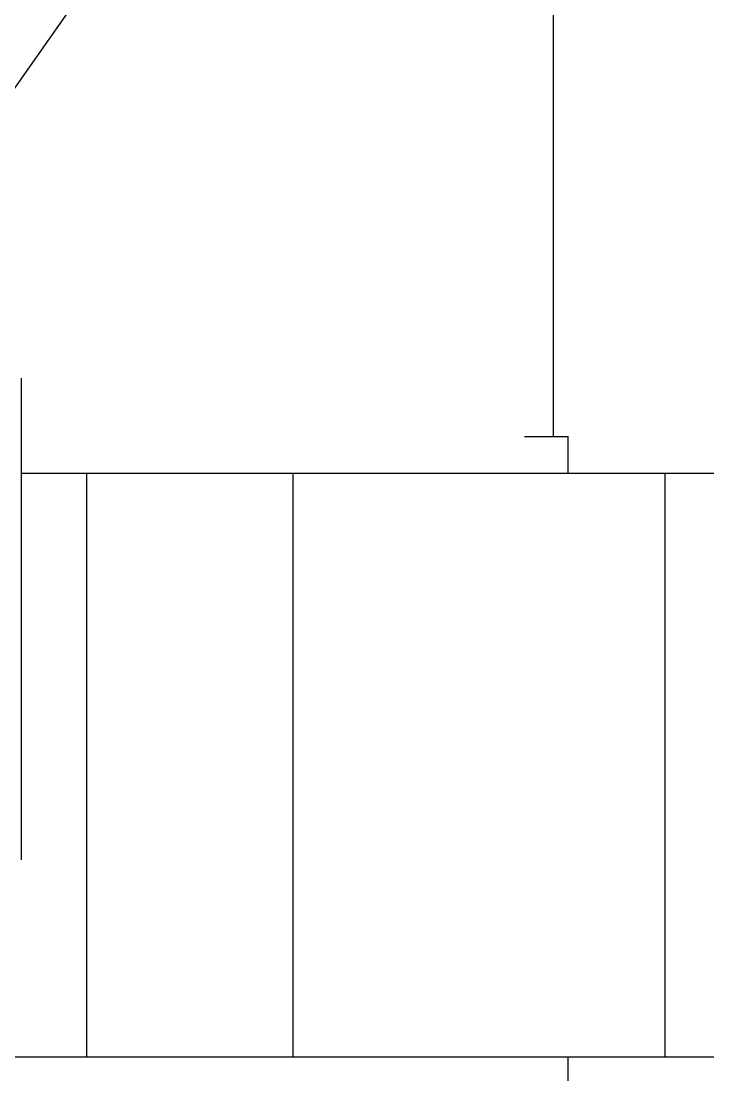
# Model space of a CAD drawing. Extents: x 1725261 to 1937680, y 860327 to 1571294.
# Drawn here: x 1856880 to 1857427, y 1251628 to 1252467 of the extents above; entities that cross this region are included whole.
import ezdxf

# ---------------------------------------------------------------- set-up
doc = ezdxf.new("R2010")
doc.units = 0
doc.header["$LTSCALE"] = 1000
doc.header["$MEASUREMENT"] = 0
doc.styles.get("Standard").update_dxf_attribs({"font": 'gbenor.shx', "bigfont": 'gbcbig.shx'})
doc.dimstyles.get("Standard").update_dxf_attribs({"dimtxt": 0.18, "dimasz": 0.18, "dimexe": 0.18, "dimexo": 0.0625, "dimgap": 0.09, "dimtad": 0, "dimtih": 1, "dimtoh": 1, "dimdec": 4, "dimzin": 0, "dimdsep": 46, "dimtxsty": 'Standard', "dimcen": 0.09, "dimadec": 0, "dimazin": 0, "dimtfac": 1, "dimtdec": 4, "dimtofl": 0, "dimtmove": 0, "dimatfit": 3, "dimfxl": 0, "dimtolj": 1, "dimtzin": 0, "dimarcsym": 0})

msp = doc.modelspace()

# ---------------------------------------------------------------- linework, layer by layer
at = {"linetype": 'Continuous'}
for p, q in [((1857304.22, 1252135.72), (1857304.22, 1253665.27)), ((1856880.24, 1252182.18), (1856880.24, 1251798.86)), ((1857280.99, 1252135.72), (1857315.84, 1252135.72)), ((1857315.84, 1252106.68), (1857315.84, 1252135.72)), ((1856880.24, 1252106.68), (1857530.74, 1252106.68)), ((1856932.51, 1251642.04), (1856932.51, 1252106.68)), ((1857096.79, 1251642.04), (1857096.79, 1252106.68)), ((1857393, 1251642.04), (1857393, 1252106.68)), ((1855823.18, 1251642.04), (1857461.04, 1251642.04)), ((1857315.84, 1251613), (1857315.84, 1251642.04))]:
    msp.add_line(p, q, dxfattribs=at)

# ---------------------------------------------------------------- leaders
msp.add_leader([(1856700.19, 1252164.76), (1857716.37, 1253608.06)], dimstyle='Standard', override={"dimgap": 20, "dimtad": 0})

doc.saveas('drawing.dxf')
